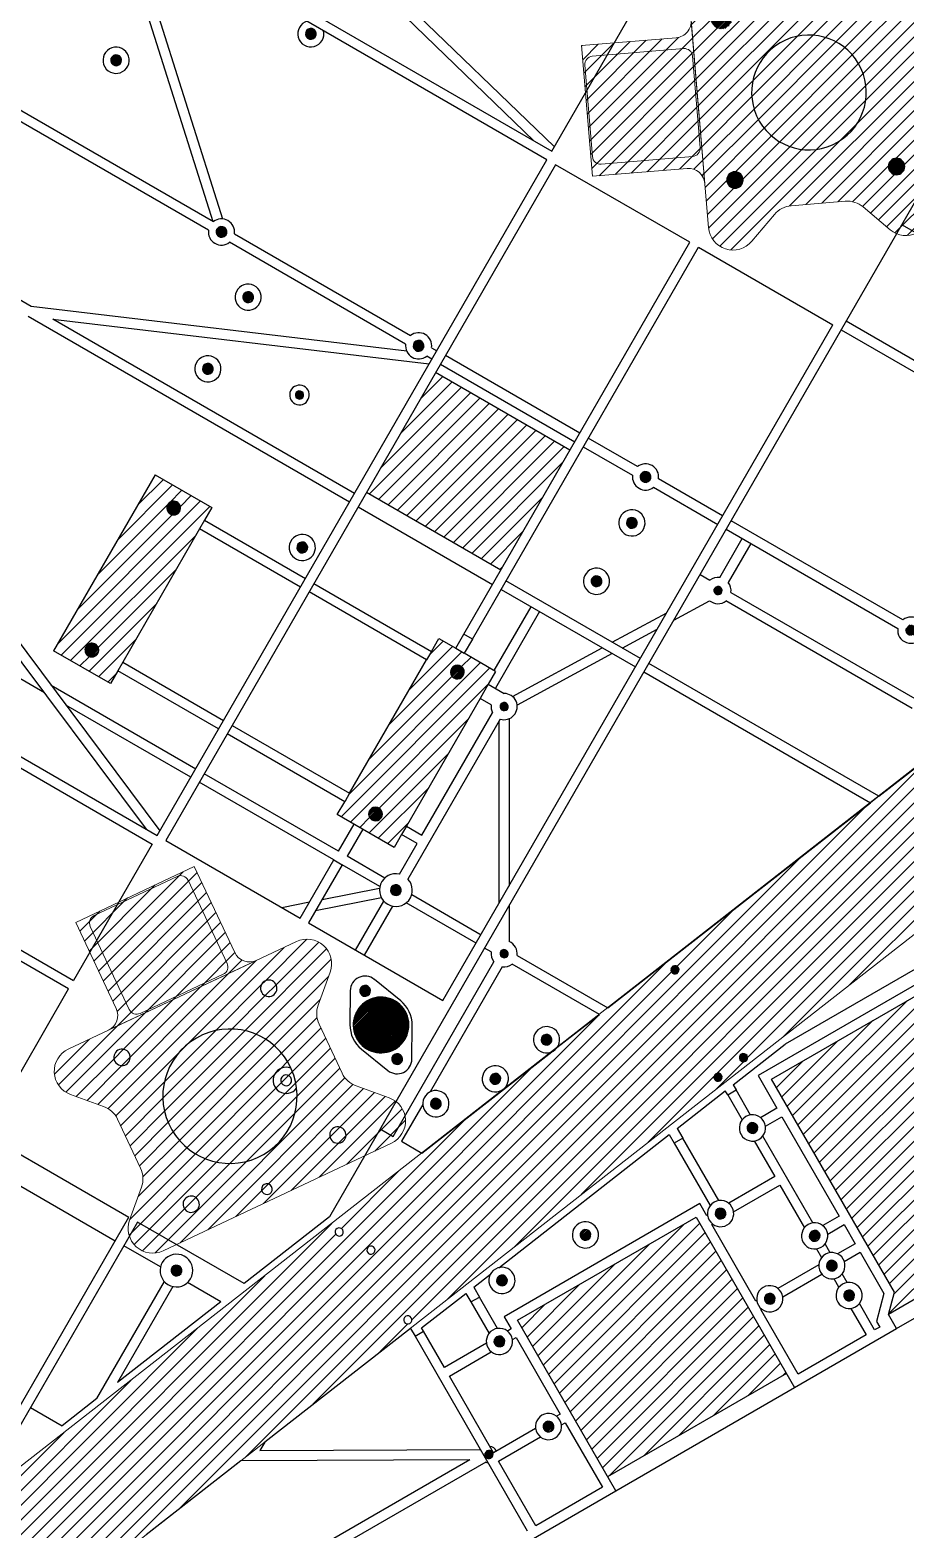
# Model space of a CAD drawing. Header units: millimetres. Extents: x 44 to 363, y 19 to 309.
# Drawn here: x 149.34 to 176.06, y 213.45 to 259.17 of the extents above; entities that cross this region are included whole.
import ezdxf

# ---------------------------------------------------------------- set-up
doc = ezdxf.new("R2010")
doc.units = ezdxf.units.MM
pattern_1 = [(45, (-76.22175, 26.313445), (-0.0224506403, 0.0224506403), [])]

msp = doc.modelspace()

# ---------------------------------------------------------------- hatches: boundary and pattern name
h = msp.add_hatch()
h.set_pattern_fill('ANSI31', color=0, scale=0.01)
h.set_pattern_definition(pattern_1)
h.paths.add_polyline_path([(138.053, 288.703, 1), (137.767, 288.538, 1)])
h.paths.add_polyline_path([(136.02, 292.04, 1), (135.734, 291.875, 1)])
h.paths.add_polyline_path([(134.207, 298.802, 1), (133.922, 298.637, 1)])
h.paths.add_polyline_path([(132.448, 294.707, 1), (132.162, 294.542, 1)])
h.paths.add_polyline_path([(131.979, 298.648, 1), (131.694, 298.483, 1)])
h.paths.add_polyline_path([(129.28, 293.972, 1), (128.994, 293.807, 1)])
h.paths.add_polyline_path([(148.696, 302.685, 1), (148.41, 302.52, 1)])
h.paths.add_polyline_path([(123.69, 295.091, 1), (123.405, 294.926, 1)])
h.paths.add_polyline_path([(121.999, 293.96, 1), (121.713, 293.795, 1)])
h.paths.add_polyline_path([(117.401, 291.996, 1), (117.115, 291.831, 1)])
h.paths.add_polyline_path([(119.999, 290.496, 1), (119.713, 290.331, 1)])
h.paths.add_polyline_path([(117.999, 287.032, 1), (117.713, 286.867, 1)])
h.paths.add_polyline_path([(114.968, 288.782, 1), (114.682, 288.617, 1)])
h.paths.add_polyline_path([(111.821, 287.101, 1), (111.536, 286.936, 1)])
h.paths.add_polyline_path([(107.056, 286.437, 1), (107.272, 286.562, 1)])
h.paths.add_polyline_path([(140.931, 261.08, 1), (141.217, 261.245, 1)])
h.paths.add_polyline_path([(141.767, 257.24, 1), (141.481, 257.075, 1)])
h.paths.add_polyline_path([(138.432, 261.121, 1), (138.146, 260.956, 1)])
h.paths.add_polyline_path([(134.462, 265.145, 1), (134.176, 264.98, 1)])
h.paths.add_polyline_path([(133.235, 264.121, 1), (132.95, 263.956, 1)])
h.paths.add_polyline_path([(132.009, 262.58, 1), (131.723, 262.415, 1)])
h.paths.add_polyline_path([(134.607, 261.08, 1), (134.321, 260.915, 1)])
h.paths.add_polyline_path([(133.103, 258.484, 1), (132.817, 258.319, 1)])
h.paths.add_polyline_path([(129.45, 257.893, 1), (129.736, 258.058, 1)])
h.paths.add_polyline_path([(128.386, 257.712, 1), (128.1, 257.547, 1)])
h.paths.add_polyline_path([(125.986, 259.893, 1), (126.272, 260.058, 1)])
h.paths.add_polyline_path([(127.236, 253.728, 1), (126.95, 253.563, 1)])
h.paths.add_polyline_path([(123.388, 254.097, 1), (123.102, 253.932, 1)])
h.paths.add_polyline_path([(133.334, 248.705, 1), (132.901, 248.455, 1)])
h.paths.add_polyline_path([(141.735, 243.855, 1), (141.302, 243.605, 1)])
h.paths.add_polyline_path([(131.834, 246.107, 1), (131.401, 245.857, 1)])
h.paths.add_polyline_path([(147.322, 240.718, 1), (147.037, 240.553, 1)])
h.paths.add_polyline_path([(157.801, 243.469, 1), (157.516, 243.304, 1)])
h.paths.add_polyline_path([(140.235, 241.257, 1), (139.802, 241.007, 1)])
h.paths.add_polyline_path([(120.226, 242.55, 1), (119.94, 242.385, 1)])
h.paths.add_polyline_path([(123.16, 241.719, 1), (122.875, 241.554, 1)])
h.paths.add_polyline_path([(125.239, 240.519, 1), (124.953, 240.354, 1)])
h.paths.add_polyline_path([(118.535, 249.478, 1), (118.249, 249.313, 1)])
h.paths.add_polyline_path([(118.747, 251.644, 1), (118.461, 251.479, 1)])
h.paths.add_polyline_path([(124.635, 233.636, 1), (124.202, 233.386, 1)])
h.paths.add_polyline_path([(123.135, 231.037, 1), (122.702, 230.787, 1)])
h.paths.add_polyline_path([(115.891, 233.812, 1), (115.891, 233.482, 1)])
h.paths.add_polyline_path([(116.781, 236.518, 1), (116.495, 236.353, 1)])
h.paths.add_polyline_path([(114.597, 238.641, 1), (114.597, 238.311, 1)])
h.paths.add_polyline_path([(115.154, 239.832, 1), (114.868, 239.667, 1)])
h.paths.add_polyline_path([(110.686, 243.516, 1), (110.4, 243.351, 1)])
h.paths.add_polyline_path([(110.69, 241.632, 1), (110.69, 241.302, 1)])
h.paths.add_polyline_path([(106.783, 241.724, 1), (106.783, 241.394, 1)])
h.paths.add_polyline_path([(118.78, 254.481, 1), (118.494, 254.316, 1)])
h.paths.add_polyline_path([(114.545, 256.936, 1), (114.242, 256.761, 1)])
h.paths.add_polyline_path([(109.787, 257.254, 1), (109.787, 256.924, 1)])
h.paths.add_polyline_path([(112.079, 257.446, 1), (112.079, 257.116, 1)])
h.paths.add_polyline_path([(109.687, 259.731, 1), (109.401, 259.566, 1)])
h.paths.add_polyline_path([(106.283, 259.038, 1), (105.997, 258.873, 1)])
h.paths.add_polyline_path([(104.435, 257.897, 1), (104.149, 257.732, 1)])
h.paths.add_polyline_path([(105.703, 262.03, 1), (105.417, 261.865, 1)])
h.paths.add_polyline_path([(128.443, 268.619, 1), (128.157, 268.454, 1)])
h.paths.add_polyline_path([(128.905, 266.62, 1), (128.619, 266.455, 1)])
h.paths.add_polyline_path([(126.379, 267.645, 1), (126.094, 267.48, 1)])
h.paths.add_polyline_path([(122.136, 270.095, 1), (121.85, 269.93, 1)])
h.paths.add_polyline_path([(121.514, 272.619, 1), (121.228, 272.454, 1)])
h.paths.add_polyline_path([(113.417, 277.293, 1), (113.131, 277.128, 1)])
h.paths.add_polyline_path([(109.945, 276.59, 1), (109.728, 276.465, 1)])
h.paths.add_polyline_path([(107.443, 275.867, 1), (107.157, 275.702, 1)])
h.paths.add_polyline_path([(106.774, 274.708, 1), (106.488, 274.543, 1)])
h.paths.add_polyline_path([(103.613, 276.533, 1), (103.327, 276.368, 1)])
h.paths.add_polyline_path([(104.272, 277.673, 1), (103.986, 277.508, 1)])
h.paths.add_polyline_path([(113.302, 275.195, 1), (113.016, 275.03, 1)])
h.paths.add_polyline_path([(117.286, 272.895, 1), (117, 272.73, 1)])
h.paths.add_polyline_path([(103.027, 283.897, 1), (102.741, 283.732, 1)])
h.paths.add_polyline_path([(103.623, 280.24, 1), (103.406, 280.115, 1)])
h.paths.add_polyline_path([(100.527, 279.567, 1), (100.241, 279.402, 1)])
h.paths.add_polyline_path([(97.527, 274.371, 1), (97.241, 274.206, 1)])
h.paths.add_polyline_path([(115.999, 283.568, 1), (115.713, 283.403, 1)])
h.paths.add_polyline_path([(113.999, 280.103, 1), (113.714, 279.938, 1)], flags=0)
h.paths.add_polyline_path([(113.856, 280.421, 1.000233), (113.857, 279.621, 0.999767)])
h.paths.add_polyline_path([(113.999, 280.103, -1), (113.714, 279.938, -1)], flags=16)
h = msp.add_hatch()
h.set_pattern_fill('ANSI31', color=0, scale=0.01)
h.set_pattern_definition(pattern_1)
edge = h.paths.add_edge_path()
edge.add_spline(control_points=[(151.287, 240.055), (151.313, 240.065), (151.365, 240.085), (151.42, 240.151), (151.449, 240.231), (151.441, 240.287), (151.436, 240.314)], knot_values=[0, 0, 0, 0, 0.25, 0.5, 0.75, 1, 1, 1, 1], degree=3, periodic=0)
edge.add_arc((151.234, 240.258), 0.21, 15.4484, 30.0035)
edge.add_arc((151.234, 240.258), 0.21, 30.0035, 210.0035)
edge.add_spline(control_points=[(151.052, 240.153), (151.065, 240.134), (151.092, 240.097), (151.152, 240.061), (151.219, 240.044), (151.264, 240.051), (151.287, 240.055)], knot_values=[0, 0, 0, 0, 0.25, 0.5, 0.75, 1, 1, 1, 1], degree=3, periodic=0)
h.paths.add_polyline_path([(160.097, 235.315, 1.461435), (159.783, 235.081, 0.684259)])
h.paths.add_polyline_path([(162.596, 239.645, 1.461435), (162.283, 239.411, 0.684259)])
edge = h.paths.add_edge_path()
edge.add_spline(control_points=[(153.787, 244.385), (153.813, 244.395), (153.865, 244.416), (153.92, 244.481), (153.949, 244.562), (153.94, 244.617), (153.936, 244.644)], knot_values=[0, 0, 0, 0, 0.25, 0.5, 0.75, 1, 1, 1, 1], degree=3, periodic=0)
edge.add_arc((153.734, 244.588), 0.21, 15.4484, 30.0035)
edge.add_arc((153.734, 244.588), 0.21, 30.0035, 210.0035)
edge.add_spline(control_points=[(153.552, 244.483), (153.565, 244.465), (153.592, 244.427), (153.651, 244.392), (153.719, 244.374), (153.764, 244.382), (153.787, 244.385)], knot_values=[0, 0, 0, 0, 0.25, 0.5, 0.75, 1, 1, 1, 1], degree=3, periodic=0)
h.paths.add_polyline_path([(159.391, 291.183, 1), (159.027, 290.973, 1)])
h.paths.add_polyline_path([(155.061, 293.683, 1), (154.697, 293.473, 1)])
h.paths.add_polyline_path([(150.061, 285.022, 1), (149.698, 284.812, 1)])
h.paths.add_polyline_path([(154.392, 282.522, 1), (154.028, 282.312, 1)])
h = msp.add_hatch()
h.set_pattern_fill('ANSI31', color=0, scale=0.01)
h.set_pattern_definition(pattern_1)
h.paths.add_polyline_path([(186.575, 246.608, 1), (186.289, 246.443, 1)])
h.paths.add_polyline_path([(185.127, 250.086, 1), (185.413, 250.251, 1)])
h.paths.add_polyline_path([(188.133, 251.517, 1), (187.847, 251.352, 1)])
h.paths.add_polyline_path([(184.52, 253.25, 1), (184.234, 253.085, 1)])
h.paths.add_polyline_path([(182.923, 253.336, 1), (182.637, 253.171, 1)])
h.paths.add_polyline_path([(187.477, 255.401, 1), (187.191, 255.236, 1)])
h.paths.add_polyline_path([(186.234, 256.549, 1), (186.52, 256.714, 1)])
h.paths.add_polyline_path([(186.653, 258.745, 1), (186.367, 258.58, 1)])
h.paths.add_polyline_path([(184.268, 258.837, 1), (183.983, 258.672, 1)])
h.paths.add_polyline_path([(182.446, 258.011, 1), (182.161, 257.846, 1)])
h.paths.add_polyline_path([(181.438, 266.781, 1), (181.723, 266.946, 1)])
h.paths.add_polyline_path([(184.464, 269.79, 1), (184.464, 269.46, 1)])
h.paths.add_polyline_path([(177.702, 267.978, 1), (177.702, 267.648, 1)])
h.paths.add_polyline_path([(173.795, 268.07, 1), (173.796, 267.74, 1)])
h.paths.add_polyline_path([(169.888, 271.06, 1), (169.888, 270.73, 1)])
h.paths.add_polyline_path([(168.155, 267.964, 1), (167.869, 267.799, 1)])
h.paths.add_polyline_path([(169.069, 265.721, 1), (169.355, 265.886, 1)])
h.paths.add_polyline_path([(166.696, 261.696, 1), (166.41, 261.531, 1)])
h.paths.add_polyline_path([(161.067, 249.456, 1), (161.353, 249.621, 1)])
h.paths.add_polyline_path([(157.681, 248.101, 1), (157.464, 247.976, 1)])
h.paths.add_polyline_path([(154.92, 248.921, 1), (154.635, 248.756, 1)])
h.paths.add_polyline_path([(156.148, 251.105, 1), (155.862, 250.94, 1)])
h.paths.add_polyline_path([(155.334, 253.096, 1), (155.048, 252.931, 1)])
h.paths.add_polyline_path([(158.064, 259.14, 1), (157.778, 258.975, 1)])
h.paths.add_polyline_path([(156.909, 262.444, 1), (156.623, 262.279, 1)])
h.paths.add_polyline_path([(152.117, 258.332, 1), (151.831, 258.167, 1)])
h.paths.add_polyline_path([(147.981, 253.7, 1), (147.765, 253.575, 1)])
h.paths.add_polyline_path([(148.578, 256.996, 1), (148.293, 256.83, 1)])
h.paths.add_polyline_path([(150.796, 262.107, 1), (150.51, 261.942, 1)])
h = msp.add_hatch()
h.set_pattern_fill('ANSI31', color=0, scale=0.1)
h.paths.add_polyline_path([(176.194, 261.388, 0.668179), (174.874, 261.81), (174.179, 260.989, -0.198912), (173.669, 260.726), (172.018, 260.588, -0.198912), (171.471, 260.763), (170.649, 261.458, 0.668179), (169.418, 260.822), (170.059, 253.149, 0.668179), (171.379, 252.727), (172.073, 253.549, -0.198912), (172.584, 253.812), (174.235, 253.95, -0.198912), (174.782, 253.775), (175.603, 253.08, 0.668179), (176.835, 253.715)])
h.paths.add_polyline_path([(171.611, 256.394, -1), (174.642, 258.144, -1)], flags=16)
h.paths.add_polyline_path([(175.799, 255.259, -1), (175.799, 254.759, -1)], flags=16)
h.paths.add_polyline_path([(170.867, 254.347, -1), (170.867, 254.847, -1)], flags=16)
h.paths.add_polyline_path([(175.387, 260.192, -1), (175.387, 259.692, -1)], flags=0)
h.paths.add_polyline_path([(170.244, 259.281, -1), (170.664, 259.777, -1)], flags=0)
h.paths.add_polyline_path([(167.186, 258.78), (166.184, 258.696), (166.304, 257.252), (166.348, 257.328), (166.283, 258.102, -0.414214), (166.512, 258.372), (166.973, 258.411)])
h.paths.add_polyline_path([(169.572, 258.377, 0.414214), (169.302, 258.605), (166.973, 258.411), (166.348, 257.328), (166.516, 255.312, 0.414214), (166.786, 255.084), (169.577, 255.317, 0.414214), (169.805, 255.587)], flags=17)
h.paths.add_polyline_path([(166.973, 258.411), (166.512, 258.372, 0.414214), (166.283, 258.102), (166.348, 257.328)], flags=17)
h.paths.add_polyline_path([(169.302, 258.605, -0.414214), (169.572, 258.377), (169.805, 255.587, -0.414214), (169.577, 255.317), (166.786, 255.084, -0.414214), (166.516, 255.312), (166.348, 257.328), (166.304, 257.252), (166.516, 254.71), (169.406, 254.951, -0.414214), (169.946, 254.494), (169.53, 259.477, -0.414214), (169.073, 258.937), (167.186, 258.78), (166.973, 258.411)])
h.paths.add_polyline_path([(170.664, 259.777, 1), (170.244, 259.281, 1)], flags=16)
h.paths.add_polyline_path([(170.867, 254.847, 1), (170.867, 254.347, 1)], flags=0)
h.paths.add_polyline_path([(175.799, 255.259, 1), (175.799, 254.759, 1)], flags=0)
h.paths.add_polyline_path([(175.387, 260.192, 1), (175.387, 259.692, 1)], flags=16)
h = msp.add_hatch()
h.set_pattern_fill('ANSI31', color=0, scale=0.01)
h.set_pattern_definition(pattern_1)
h.paths.add_polyline_path([(170.664, 259.777, 1), (170.244, 259.281, 1)])
h.paths.add_polyline_path([(175.387, 260.192, 1), (175.387, 259.692, 1)])
h.paths.add_polyline_path([(175.799, 255.259, 1), (175.799, 254.759, 1)])
h.paths.add_polyline_path([(170.867, 254.347, 1), (170.867, 254.847, 1)])
h = msp.add_hatch()
h.set_pattern_fill('ANSI31', color=0, scale=0.1)
h.paths.add_polyline_path([(171.611, 256.394, 1), (174.642, 258.144, 1)])
h = msp.add_hatch()
h.set_pattern_fill('ANSI31', color=0, scale=0.01)
h.set_pattern_definition(pattern_1)
h.paths.add_polyline_path([(110.933, 256.335, 1), (110.933, 258.035, 1)])
h.paths.add_polyline_path([(160.801, 229.248, 1), (159.328, 228.398, 1)])
h = msp.add_hatch()
h.set_pattern_fill('ANSI31', color=0, scale=0.01)
h.set_pattern_definition(pattern_1)
h.paths.add_polyline_path([(150.564, 210.735, 1), (150.278, 210.57, 1)])
h.paths.add_polyline_path([(152.337, 209.358, 0.318796), (152.468, 209.297, 3.136806)])
h.paths.add_polyline_path([(163.818, 219.251, 1), (163.532, 219.086, 1)])
h.paths.add_polyline_path([(163.898, 221.113, 1), (163.612, 220.948, 1)])
h.paths.add_polyline_path([(166.445, 222.501, 1), (166.159, 222.336, 1)])
h.paths.add_polyline_path([(165.318, 216.653, 1), (165.032, 216.488, 1)])
h.paths.add_polyline_path([(163.465, 215.783, 1), (163.249, 215.658, 1)])
h.paths.add_polyline_path([(171.544, 225.762, 1), (171.258, 225.597, 1)])
h.paths.add_polyline_path([(170.573, 223.152, 1), (170.287, 222.987, 1)])
h.paths.add_polyline_path([(172.073, 220.554, 1), (171.787, 220.389, 1)])
h.paths.add_polyline_path([(173.444, 222.471, 1), (173.159, 222.306, 1)])
h.paths.add_polyline_path([(173.969, 221.562, 1), (173.684, 221.397, 1)])
h.paths.add_polyline_path([(174.494, 220.653, 1), (174.209, 220.488, 1)])
h.paths.add_polyline_path([(180.637, 231.013, 1), (180.351, 230.848, 1)])
h.paths.add_polyline_path([(176.985, 231.06, 1), (176.769, 230.935, 1)])
h.paths.add_polyline_path([(182.537, 227.722, 1), (182.252, 227.557, 1)])
h.paths.add_polyline_path([(183.062, 226.813, 1), (182.777, 226.648, 1)])
h.paths.add_polyline_path([(183.587, 225.903, 1), (183.302, 225.738, 1)])
h.paths.add_polyline_path([(187.046, 231.913, 1), (186.76, 231.748, 1)])
h.paths.add_polyline_path([(184.38, 234.993, 1), (184.094, 234.828, 1)])
h.paths.add_polyline_path([(187.989, 241.03, 1), (187.704, 240.865, 1)])
h.paths.add_polyline_path([(184.075, 242.278, 1), (183.789, 242.113, 1)])
h.paths.add_polyline_path([(181.217, 243.928, 1), (180.931, 243.763, 1)])
h.paths.add_polyline_path([(178.521, 242.857, 1), (178.235, 242.692, 1)])
h.paths.add_polyline_path([(176.379, 240.947, 1), (176.093, 240.782, 1)])
h.paths.add_polyline_path([(176.785, 238.483, 1), (176.568, 238.358, 1)])
h.paths.add_polyline_path([(168.281, 245.622, 1), (167.995, 245.457, 1)])
h.paths.add_polyline_path([(170.456, 242.136, 1), (170.24, 242.011, 1)])
h.paths.add_polyline_path([(167.866, 244.22, 1), (167.58, 244.055, 1)])
h.paths.add_polyline_path([(166.783, 242.44, 1), (166.497, 242.275, 1)])
h.paths.add_polyline_path([(160.66, 233.019, 1), (160.374, 232.854, 1)])
h.paths.add_polyline_path([(163.929, 231.059, 1), (163.712, 230.934, 1)])
h.paths.add_polyline_path([(163.928, 238.597, 1), (163.712, 238.472, 1)])
h.paths.add_polyline_path([(169.144, 230.568, 1), (168.928, 230.443, 1)])
h.paths.add_polyline_path([(170.241, 227.166, 1), (170.457, 227.291, 1)])
h.paths.add_polyline_path([(171.236, 227.887, 1), (171.019, 227.762, 1)])
h.paths.add_polyline_path([(181.427, 240.68, 1), (181.211, 240.555, 1)])
h.paths.add_polyline_path([(179.394, 238.564, 1), (179.177, 238.439, 1)])
h.paths.add_polyline_path([(184.011, 237.369, 1), (183.795, 237.244, 1)])
h.paths.add_polyline_path([(181.485, 235.884, 1), (181.269, 235.759, 1)])
h.paths.add_polyline_path([(180.52, 246.321, 1), (180.235, 246.156, 1)])
h.paths.add_polyline_path([(184.572, 245.34, 1), (184.286, 245.175, 1)])
h.paths.add_polyline_path([(183.717, 248.258, 1), (183.431, 248.093, 1)])
h.paths.add_polyline_path([(182.52, 249.786, 1), (182.234, 249.621, 1)])
h = msp.add_hatch()
h.set_pattern_fill('ANSI31', color=0, scale=0.1)
h.paths.add_polyline_path([(161.726, 248.721), (159.614, 245.062), (163.716, 242.694), (165.829, 246.353)])
h = msp.add_hatch()
h.set_pattern_fill('ANSI31', color=0, scale=0.1)
h.paths.add_polyline_path([(154.525, 243.959), (154.675, 244.218), (154.9, 244.608), (153.167, 245.608), (150.068, 240.239), (151.8, 239.239), (152.025, 239.628), (152.175, 239.888)])
edge = h.paths.add_edge_path(flags=16)
edge.add_spline(control_points=[(151.052, 240.153), (151.065, 240.134), (151.092, 240.097), (151.152, 240.061), (151.219, 240.044), (151.264, 240.051), (151.287, 240.055)], knot_values=[0, 0, 0, 0, 0.25, 0.5, 0.75, 1, 1, 1, 1], degree=3, periodic=0)
edge.add_arc((151.234, 240.258), 0.21, 15.4484, 284.6326, ccw=False)
edge.add_spline(control_points=[(151.436, 240.314), (151.441, 240.287), (151.449, 240.231), (151.42, 240.151), (151.365, 240.085), (151.313, 240.065), (151.287, 240.055)], knot_values=[0, 0, 0, 0, 0.25, 0.5, 0.75, 1, 1, 1, 1], degree=3, periodic=0)
edge = h.paths.add_edge_path(flags=16)
edge.add_spline(control_points=[(153.936, 244.644), (153.94, 244.617), (153.949, 244.562), (153.92, 244.481), (153.865, 244.416), (153.813, 244.395), (153.787, 244.385)], knot_values=[0, 0, 0, 0, 0.25, 0.5, 0.75, 1, 1, 1, 1], degree=3, periodic=0)
edge.add_spline(control_points=[(153.552, 244.483), (153.565, 244.465), (153.592, 244.427), (153.651, 244.392), (153.719, 244.374), (153.764, 244.382), (153.787, 244.385)], knot_values=[0, 0, 0, 0, 0.25, 0.5, 0.75, 1, 1, 1, 1], degree=3, periodic=0)
edge.add_arc((153.734, 244.588), 0.21, 15.4484, 284.6326, ccw=False)
h.paths.add_polyline_path([(163.085, 238.786), (163.335, 239.219), (163.56, 239.609), (162.601, 240.162), (162.342, 240.312), (161.828, 240.609), (161.603, 240.219), (161.453, 239.959), (159.103, 235.889), (158.953, 235.629), (158.728, 235.239), (160.46, 234.239), (160.685, 234.629), (160.835, 234.889)])
h.paths.add_polyline_path([(160.097, 235.315, -0.684259), (159.783, 235.081, -1.461435)], flags=16)
h.paths.add_polyline_path([(162.283, 239.411, -1.461435), (162.596, 239.645, -0.684259)], flags=16)
h = msp.add_hatch()
h.set_pattern_fill('ANSI31', color=0, scale=0.1)
edge = h.paths.add_edge_path()
edge.add_spline(control_points=[(140.452, 211.583), (140.432, 211.593), (140.401, 211.609), (140.352, 211.637), (140.286, 211.675), (139.787, 211.962), (138.465, 212.725), (137.101, 213.511), (136.183, 214.04)], knot_values=[0.010645, 0.010645, 0.010645, 0.010645, 0.032037, 0.045645, 0.065323, 0.088561, 0.397626, 0.981034, 0.981034, 0.981034, 0.981034], weights=[1, 1, 1, 1, 1, 1, 1, 1, 1], degree=3, periodic=0)
edge.add_line((136.183, 214.04), (134.186, 210.577))
edge.add_line((134.186, 210.577), (134.86, 210.188))
edge.add_line((134.86, 210.188), (135.228, 209.976))
edge.add_line((135.228, 209.976), (138.067, 208.337))
edge.add_line((138.067, 208.337), (138.327, 208.187))
edge.add_line((138.327, 208.187), (138.327, 208.187))
edge.add_line((138.327, 208.187), (138.448, 208.117))
edge.add_line((138.448, 208.117), (139.178, 209.379))
edge.add_spline(control_points=[(139.178, 209.379), (140.368, 208.659), (141.698, 208.572), (142.98, 208.814)], knot_values=[0.607992, 0.607992, 0.607992, 0.607992, 1, 1, 1, 1], weights=[1, 1, 1, 1], degree=3, periodic=0)
edge.add_line((142.98, 208.814), (144.201, 209.141))
edge.add_spline(control_points=[(144.201, 209.141), (144.28, 209.168), (144.359, 209.196), (144.437, 209.225)], knot_values=[0.456143, 0.456143, 0.456143, 0.456143, 0.481325, 0.481325, 0.481325, 0.481325], weights=[1, 1, 1, 1], degree=3, periodic=0)
edge.add_spline(control_points=[(144.437, 209.225), (144.589, 209.282), (144.739, 209.342), (144.888, 209.406)], knot_values=[0.407351, 0.407351, 0.407351, 0.407351, 0.456143, 0.456143, 0.456143, 0.456143], weights=[1, 1, 1, 1], degree=3, periodic=0)
edge.add_spline(control_points=[(144.888, 209.406), (145.208, 209.543), (146.421, 210.137), (147.52, 210.936), (148.311, 211.544)], knot_values=[0.000187, 0.000187, 0.000187, 0.000187, 0.105306, 0.407351, 0.407351, 0.407351, 0.407351], weights=[1, 1, 1, 1, 1], degree=3, periodic=0)
edge.add_spline(control_points=[(148.311, 211.544), (148.311, 211.545), (148.312, 211.545), (148.312, 211.545)], knot_values=[0, 0, 0, 0, 0.000187, 0.000187, 0.000187, 0.000187], weights=[1, 1, 1, 1], degree=3, periodic=0)
edge.add_line((148.312, 211.545), (149.246, 210.431))
edge.add_line((149.246, 210.431), (182.62, 236.488))
edge.add_line((182.62, 236.488), (180.169, 239.627))
edge.add_line((180.169, 239.627), (179.536, 239.133))
edge.add_line((179.536, 239.133), (179.281, 238.934))
edge.add_line((179.281, 238.934), (179.281, 238.934))
edge.add_line((179.281, 238.934), (176.864, 237.048))
edge.add_line((176.864, 237.048), (176.57, 236.819))
edge.add_line((176.57, 236.819), (176.57, 236.819))
edge.add_line((176.57, 236.819), (175.262, 235.798))
edge.add_line((175.262, 235.798), (175.006, 235.599))
edge.add_line((175.006, 235.599), (166.987, 229.342))
edge.add_line((166.987, 229.342), (166.732, 229.143))
edge.add_line((166.732, 229.143), (166.732, 229.143))
edge.add_line((166.732, 229.143), (165.434, 228.131))
edge.add_arc((165.116, 228.373), 0.4, 293.0914, 322.8311, ccw=False)
edge.add_line((165.273, 228.005), (161.312, 224.915))
edge.add_line((161.312, 224.915), (147.721, 214.313))
edge.add_line((147.721, 214.313), (147.016, 213.093))
edge.add_line((147.016, 213.093), (147.607, 212.387))
edge.add_spline(control_points=[(147.607, 212.387), (147.539, 212.332), (147.471, 212.276), (147.402, 212.222)], knot_values=[0.969177, 0.969177, 0.969177, 0.969177, 1, 1, 1, 1], weights=[1, 1, 1, 1], degree=3, periodic=0)
edge.add_spline(control_points=[(147.402, 212.222), (146.928, 211.843), (146.43, 211.485), (145.908, 211.173)], knot_values=[0.756169, 0.756169, 0.756169, 0.756169, 0.969177, 0.969177, 0.969177, 0.969177], weights=[1, 1, 1, 1], degree=3, periodic=0)
edge.add_spline(control_points=[(145.908, 211.173), (145.74, 211.073), (145.569, 210.977), (145.396, 210.887)], knot_values=[0.687742, 0.687742, 0.687742, 0.687742, 0.756169, 0.756169, 0.756169, 0.756169], weights=[1, 1, 1, 1], degree=3, periodic=0)
edge.add_spline(control_points=[(145.396, 210.887), (145.293, 210.833), (144.647, 210.512), (142.789, 209.857), (140.877, 209.685), (139.726, 210.327)], knot_values=[0, 0, 0, 0, 0.04057, 0.253063, 0.687742, 0.687742, 0.687742, 0.687742], weights=[1, 1, 1, 1, 1, 1], degree=3, periodic=0)
edge.add_line((139.726, 210.327), (140.452, 211.583))
h.paths.add_polyline_path([(136.728, 213.26, -1), (136.945, 213.385, -1)], flags=16)
h.paths.add_polyline_path([(138.893, 212.01, -1), (139.11, 212.135, -1)], flags=16)
h.paths.add_polyline_path([(135.242, 210.442, -1), (135.025, 210.317, -1)], flags=16)
h.paths.add_polyline_path([(137.407, 209.192, -1), (137.19, 209.067, -1)], flags=16)
h.paths.add_polyline_path([(148.429, 214.449, -1), (148.645, 214.574, -1)], flags=16)
h.paths.add_polyline_path([(150.737, 211.894, -1), (150.52, 211.769, -1)], flags=16)
h.paths.add_polyline_path([(158.678, 222.446, -1), (158.895, 222.571, -1)], flags=16)
h.paths.add_polyline_path([(159.649, 221.893, -1), (159.865, 222.018, -1)], flags=16)
h.paths.add_polyline_path([(160.77, 219.765, -1), (160.986, 219.89, -1)], flags=16)
h.paths.add_polyline_path([(170.241, 227.166, -1), (170.457, 227.291, -1)], flags=16)
h.paths.add_polyline_path([(168.928, 230.443, -1), (169.144, 230.568, -1)], flags=16)
h.paths.add_polyline_path([(171.019, 227.762, -1), (171.236, 227.887, -1)], flags=16)
h.paths.add_polyline_path([(179.177, 238.439, -1), (179.394, 238.564, -1)], flags=16)
h.paths.add_polyline_path([(181.269, 235.759, -1), (181.485, 235.884, -1)], flags=16)
h = msp.add_hatch()
h.set_pattern_fill('ANSI31', color=0, scale=0.01)
h.set_pattern_definition(pattern_1)
h.paths.add_polyline_path([(131.536, 226.188, 1), (131.103, 225.938, 1)])
h.paths.add_polyline_path([(133.036, 228.786, 1), (132.603, 228.536, 1)])
h.paths.add_polyline_path([(139.717, 235.625, 1), (139.431, 235.46, 1)])
h.paths.add_polyline_path([(143.973, 234.916, 1), (143.687, 234.751, 1)])
h.paths.add_polyline_path([(140.623, 229.113, 1), (140.337, 228.948, 1)])
h.paths.add_polyline_path([(139.386, 223.468, 1), (139.1, 223.303, 1)])
h.paths.add_polyline_path([(137.059, 221.262, 1), (137.345, 221.427, 1)])
h.paths.add_polyline_path([(140.993, 221.156, 1), (140.708, 220.991, 1)])
h.paths.add_polyline_path([(142.174, 222.722, 1), (141.889, 222.557, 1)])
h.paths.add_polyline_path([(143.993, 221.165, 1), (143.708, 221, 1)])
h.paths.add_polyline_path([(146.718, 220.834, 1), (146.432, 220.669, 1)])
h.paths.add_polyline_path([(153.96, 221.414, 1), (153.675, 221.249, 1)])
h.paths.add_polyline_path([(165.259, 228.455, 1), (164.973, 228.29, 1)])
h.paths.add_polyline_path([(163.695, 227.264, 1), (163.409, 227.099, 1)])
h.paths.add_polyline_path([(161.595, 226.34, 1), (161.881, 226.505, 1)])
h.paths.add_polyline_path([(160.698, 227.865, 1), (160.412, 227.7, 1)])
h.paths.add_polyline_path([(159.717, 229.946, 1), (159.431, 229.781, 1)])
h = msp.add_hatch()
h.set_pattern_fill('ANSI31', color=0, scale=0.1)
h.paths.add_polyline_path([(159.567, 224.833), (160.52, 226.485, 0.079561), (160.313, 226.6), (159.301, 226.964, -0.198912), (158.876, 227.35), (158.17, 228.85, -0.198912), (158.142, 229.423), (158.507, 230.435, 0.668179), (157.481, 231.368), (150.515, 228.087, 0.668179), (150.581, 226.703), (151.593, 226.338, -0.198912), (152.018, 225.952), (152.724, 224.453, -0.198912), (152.751, 223.88), (152.387, 222.867, 0.165823), (152.379, 222.383), (152.627, 222.812), (153.816, 222.125)])
h.paths.add_polyline_path([(154.483, 223.481, -1), (154.05, 223.231, -1)], flags=16)
h.paths.add_polyline_path([(153.676, 225.624, -1), (157.226, 227.675, -1)], flags=0)
h.paths.add_polyline_path([(156.723, 223.899, -1), (156.437, 223.734, -1)], flags=16)
h.paths.add_polyline_path([(151.941, 227.709, -1), (152.374, 227.959, -1)], flags=16)
h.paths.add_polyline_path([(157.024, 227.051, -1), (157.31, 227.216, -1)], flags=0)
h.paths.add_polyline_path([(158.961, 225.59, -1), (158.528, 225.34, -1)], flags=16)
h.paths.add_polyline_path([(156.418, 229.818, -1), (156.851, 230.068, -1)], flags=16)
h.paths.add_polyline_path([(152.627, 222.812), (152.379, 222.383, 0.452246), (153.412, 221.935), (153.816, 222.125)])
h.paths.add_polyline_path([(154.483, 223.481, 1), (154.05, 223.231, 1)], flags=0)
h.paths.add_polyline_path([(157.486, 226.893, -2.013517), (157.313, 227.506, 0.023107), (157.226, 227.675, 1), (153.676, 225.624, 0.815708)], flags=16)
h.paths.add_polyline_path([(154.17, 233.235, 0.414214), (153.837, 233.354), (152.013, 232.495), (151.384, 231.406), (152.378, 229.296, 0.414214), (152.71, 229.176), (155.243, 230.369, 0.414214), (155.363, 230.702)], flags=17)
h.paths.add_polyline_path([(151.384, 231.406), (151.171, 231.036), (151.976, 229.327, -0.414214), (151.736, 228.662), (156.26, 230.792, -0.414214), (155.595, 231.032), (154.359, 233.655), (152.057, 232.571), (152.013, 232.495), (153.837, 233.354, -0.414214), (154.17, 233.235), (155.363, 230.702, -0.414214), (155.243, 230.369), (152.71, 229.176, -0.414214), (152.378, 229.296)])
h.paths.add_polyline_path([(152.013, 232.495), (151.304, 232.161, 0.414214), (151.185, 231.829), (151.384, 231.406)], flags=17)
h.paths.add_polyline_path([(151.304, 232.161), (152.013, 232.495), (152.057, 232.571), (150.74, 231.951), (151.171, 231.036), (151.384, 231.406), (151.185, 231.829, -0.414214)])
h = msp.add_hatch()
h.set_pattern_fill('ANSI31', color=0, scale=0.1)
h.paths.add_polyline_path([(164.227, 219.813), (166.981, 215.044), (172.436, 218.194), (169.683, 222.963)])
h.paths.add_polyline_path([(181.012, 227.534), (184.994, 229.834), (182.594, 231.219), (179.812, 229.612), (178.912, 231.171), (171.984, 227.171), (175.736, 220.673), (175.554, 219.994), (183.299, 224.467), (183.307, 224.501), (182.664, 224.673)])
h = msp.add_hatch()
h.set_pattern_fill('ANSI31', color=0, scale=0.1)
h.paths.add_polyline_path([(152.374, 227.959, 1), (151.941, 227.709, 1)])
h.paths.add_polyline_path([(154.483, 223.481, 1), (154.05, 223.231, 1)])
h.paths.add_polyline_path([(156.723, 223.899, 1), (156.437, 223.734, 1)])
h.paths.add_polyline_path([(158.961, 225.59, 1), (158.528, 225.34, 1)])
h.paths.add_polyline_path([(160.792, 226.051), (160.43, 225.424), (160.038, 225.65), (159.567, 224.833), (160.379, 225.216, 0.348561)])
h.paths.add_polyline_path([(160.792, 226.051, 0.176047), (160.52, 226.485), (160.038, 225.65), (160.43, 225.424)])
h.paths.add_polyline_path([(156.851, 230.068, 1), (156.418, 229.818, 1)])
h.paths.add_polyline_path([(157.226, 227.675, 1), (153.676, 225.624, 0.815708), (157.486, 226.893, -2.013517), (157.313, 227.506, 0.023107)])

# ---------------------------------------------------------------- linework, layer by layer
at = {"color": 0, "linetype": 'Continuous', "lineweight": 25}
for p, q in [((165.128, 255.215), (122.272, 279.955)), ((131.405, 275.028), (165.278, 255.474)), ((164.74, 255.784), (150.884, 269.155)), ((151.499, 268.979), (165.355, 255.608)), ((154.935, 253.326), (151.932, 262.833)), ((152.317, 262.611), (155.222, 253.412)), ((165.278, 255.474), (167.681, 259.637)), ((154.795, 253.069), (148.682, 256.598)), ((148.832, 256.858), (154.944, 253.329)), ((153.23, 234.603), (165.128, 255.215)), ((165.388, 255.065), (153.489, 234.453)), ((169.491, 252.697), (165.388, 255.065)), ((149.384, 250.737), (142.534, 254.691)), ((119.207, 253.897), (153.08, 234.343)), ((119.358, 254.156), (153.23, 234.603)), ((155.587, 252.958), (160.964, 249.854)), ((175.803, 252.959), (158.489, 222.966)), ((160.814, 249.594), (155.437, 252.698)), ((162.591, 240.745), (169.491, 252.697)), ((162.851, 240.595), (169.751, 252.547)), ((169.751, 252.547), (173.853, 250.179)), ((160.846, 249.374), (149.384, 250.737)), ((149.287, 250.446), (159.104, 244.779)), ((150.043, 250.356), (161.535, 248.99)), ((159.254, 245.039), (150.043, 250.356)), ((161.954, 229.566), (173.853, 250.179)), ((180.472, 246.703), (174.261, 250.288)), ((116.804, 249.734), (150.676, 230.18)), ((174.112, 250.029), (180.131, 246.554)), ((150.526, 229.92), (116.654, 249.474)), ((161.616, 249.131), (161.456, 249.224)), ((161.606, 249.483), (161.766, 249.391)), ((166.129, 246.873), (162.026, 249.241)), ((161.876, 248.981), (165.979, 246.613)), ((165.829, 246.353), (161.726, 248.721)), ((143.826, 247.428), (153.311, 234.744)), ((152.899, 234.794), (143.663, 247.145)), ((167.892, 245.854), (166.388, 246.723)), ((166.238, 246.463), (167.742, 245.595)), ((153.167, 245.608), (150.068, 240.239)), ((153.167, 245.608), (154.9, 244.608)), ((168.384, 245.224), (170.341, 244.094)), ((170.491, 244.354), (168.534, 245.484)), ((163.716, 242.694), (159.614, 245.062)), ((154.9, 244.608), (154.675, 244.218)), ((154.675, 244.218), (157.754, 242.441)), ((159.364, 244.629), (163.466, 242.261)), ((175.99, 241.18), (170.749, 244.205)), ((154.525, 243.959), (152.175, 239.888)), ((157.604, 242.181), (154.525, 243.959)), ((170.6, 243.945), (175.84, 240.92)), ((170.403, 242.47), (171.091, 243.661)), ((171.351, 243.511), (170.663, 242.32)), ((167.979, 240.002), (163.876, 242.371)), ((169.801, 242.562), (170.102, 242.389)), ((161.453, 239.959), (157.864, 242.031)), ((158.014, 242.291), (161.603, 240.219)), ((163.726, 242.111), (167.829, 239.743)), ((170.744, 242.018), (176.43, 238.736)), ((163.517, 239.634), (164.642, 241.582)), ((168.998, 241.171), (170.093, 241.765)), ((176.28, 238.476), (170.594, 241.758)), ((164.902, 241.432), (163.552, 239.094)), ((167.123, 240.496), (168.783, 241.396)), ((161.603, 240.219), (161.828, 240.609)), ((161.828, 240.609), (162.342, 240.312)), ((162.342, 240.312), (162.591, 240.745)), ((162.851, 240.595), (162.591, 240.745)), ((162.851, 240.595), (162.601, 240.162)), ((167.428, 240.32), (168.496, 240.899)), ((149.784, 238.959), (147.518, 240.267)), ((151.8, 239.239), (150.068, 240.239)), ((163.56, 239.609), (162.601, 240.162)), ((164.075, 238.844), (166.814, 240.328)), ((167.119, 240.152), (164.218, 238.58)), ((152.025, 239.628), (151.8, 239.239)), ((155.104, 237.851), (152.025, 239.628)), ((152.175, 239.888), (155.254, 238.11)), ((159.103, 235.889), (161.453, 239.959)), ((175.262, 235.798), (168.237, 239.853)), ((149.988, 239.188), (154.405, 236.638)), ((163.56, 239.609), (163.335, 239.219)), ((163.335, 239.219), (163.821, 238.938)), ((168.087, 239.593), (175.006, 235.599)), ((163.085, 238.786), (160.835, 234.889)), ((163.424, 238.59), (163.085, 238.786)), ((154.255, 236.378), (150.444, 238.578)), ((161.312, 234.614), (163.467, 238.347)), ((155.514, 237.96), (159.103, 235.889)), ((163.701, 238.153), (160.885, 233.275)), ((163.67, 232.539), (163.67, 238.099)), ((163.97, 238.164), (163.97, 233.059)), ((158.953, 235.629), (155.364, 237.701)), ((158.767, 234.12), (154.664, 236.488)), ((175.262, 235.798), (176.57, 236.819)), ((158.617, 233.86), (154.514, 236.228)), ((158.728, 235.239), (158.953, 235.629)), ((166.987, 229.342), (175.006, 235.599)), ((175.262, 235.798), (175.006, 235.599)), ((160.46, 234.239), (158.728, 235.239)), ((158.767, 234.12), (159.242, 234.943)), ((159.502, 234.793), (159.027, 233.97)), ((160.685, 234.629), (160.46, 234.239)), ((161.162, 234.354), (160.685, 234.629)), ((160.835, 234.889), (161.312, 234.614)), ((153.08, 234.343), (150.676, 230.18)), ((153.489, 234.453), (157.592, 232.085)), ((160.625, 233.425), (161.162, 234.354)), ((157.592, 232.085), (158.617, 233.86)), ((158.877, 233.71), (157.852, 231.935)), ((158.617, 233.86), (158.877, 233.71)), ((160.029, 233.045), (158.877, 233.71)), ((160.179, 233.305), (159.027, 233.97)), ((158.265, 232.65), (160.02, 232.992)), ((160.998, 232.8), (163.115, 231.577)), ((157.029, 232.409), (157.875, 232.574)), ((160.078, 232.698), (158.066, 232.306)), ((159.287, 231.106), (160.148, 232.598)), ((160.408, 232.448), (159.547, 230.956)), ((162.965, 231.317), (160.832, 232.549)), ((163.97, 232.462), (163.97, 231.368)), ((157.852, 231.935), (161.954, 229.566)), ((179.021, 231.581), (171.574, 227.281)), ((163.424, 231.052), (163.224, 231.168)), ((164.217, 230.941), (166.987, 229.342)), ((171.984, 227.171), (178.912, 231.171)), ((160.43, 225.424), (163.505, 230.751)), ((163.765, 230.601), (161.56, 226.78)), ((166.732, 229.143), (164.067, 230.682)), ((176.631, 230.682), (172.404, 228.242)), ((160.662, 229.561), (159.858, 230.213)), ((148.123, 225.757), (150.526, 229.92)), ((159.124, 229.867), (159.115, 228.832)), ((165.434, 228.131), (166.732, 229.143)), ((161.005, 227.779), (161.014, 228.814)), ((170.812, 227), (172.404, 228.242)), ((159.467, 228.085), (160.271, 227.433)), ((161.312, 224.915), (165.273, 228.005)), ((171.574, 227.281), (172.149, 226.285)), ((169.103, 225.667), (170.573, 226.813)), ((170.645, 226.689), (170.573, 226.813)), ((170.645, 226.689), (170.905, 226.839)), ((170.812, 227), (170.905, 226.839)), ((171.346, 226.076), (170.905, 226.839)), ((175.736, 220.673), (171.984, 227.171)), ((161.339, 226.398), (160.69, 225.274)), ((170.645, 226.689), (171.086, 225.926)), ((172.149, 226.285), (171.647, 225.995)), ((171.797, 225.735), (172.299, 226.025)), ((172.299, 226.025), (174.049, 222.994)), ((160.038, 225.65), (160.43, 225.424)), ((163.66, 221.419), (168.864, 225.48)), ((168.864, 225.48), (169.016, 225.218)), ((169.103, 225.666), (169.276, 225.368)), ((148.233, 225.348), (152.367, 222.962)), ((160.69, 225.274), (161.312, 224.915)), ((169.276, 225.368), (169.016, 225.218)), ((169.016, 225.218), (170.114, 223.315)), ((170.374, 223.465), (169.276, 225.368)), ((171.457, 225.284), (172.084, 224.198)), ((173.246, 222.785), (171.717, 225.434)), ((147.815, 224.623), (151.948, 222.237)), ((172.084, 224.198), (170.676, 223.385)), ((183.299, 224.467), (175.554, 219.994)), ((170.826, 223.125), (172.234, 223.938)), ((172.234, 223.938), (172.986, 222.635)), ((175.804, 219.561), (183.592, 224.059)), ((169.793, 223.373), (163.817, 219.922)), ((170.008, 222.999), (169.793, 223.373)), ((145.396, 210.887), (152.367, 222.962)), ((152.627, 222.812), (145.908, 211.173)), ((155.883, 220.932), (152.627, 222.812)), ((158.489, 222.966), (155.883, 220.932)), ((164.227, 219.813), (169.683, 222.963)), ((169.683, 222.963), (172.686, 217.761)), ((170.034, 223.014), (170.008, 222.999)), ((170.158, 222.739), (170.184, 222.754)), ((171.508, 220.401), (170.158, 222.739)), ((174.049, 222.994), (173.548, 222.704)), ((173.698, 222.445), (174.199, 222.734)), ((174.199, 222.734), (174.537, 222.15)), ((153.329, 221.44), (152.208, 222.087)), ((173.357, 221.993), (173.511, 221.726)), ((173.771, 221.876), (173.617, 222.143)), ((174.537, 222.15), (174, 221.84)), ((174.204, 221.611), (174.687, 221.89)), ((174.687, 221.89), (175.414, 220.631)), ((173.428, 221.509), (172.176, 220.787)), ((151.391, 217.428), (153.449, 220.993)), ((155.171, 220.377), (154.156, 220.963)), ((162.894, 220.822), (163.401, 221.218)), ((172.326, 220.527), (173.524, 221.218)), ((173.882, 221.084), (174.036, 220.817)), ((174.296, 220.967), (174.142, 221.234)), ((153.709, 220.843), (152.021, 217.92)), ((161.302, 219.58), (162.655, 220.635)), ((162.655, 220.635), (162.806, 220.373)), ((162.806, 220.373), (163.066, 220.523)), ((162.894, 220.822), (163.066, 220.523)), ((163.619, 219.565), (163.066, 220.523)), ((171.534, 220.416), (171.508, 220.401)), ((175.414, 220.631), (175.187, 219.782)), ((175.554, 219.994), (175.736, 220.673)), ((155.171, 220.377), (152.021, 217.92)), ((162.806, 220.373), (163.36, 219.415)), ((171.658, 220.141), (171.684, 220.156)), ((172.796, 218.171), (171.658, 220.141)), ((174.407, 220.174), (174.872, 219.37)), ((175.132, 219.52), (174.667, 220.324)), ((175.804, 219.561), (175.554, 219.994)), ((160.962, 219.568), (156.514, 216.098)), ((160.962, 219.568), (161.101, 219.328)), ((161.361, 219.478), (161.302, 219.58)), ((163.817, 219.922), (164.033, 219.549)), ((164.033, 219.549), (163.921, 219.484)), ((167.231, 214.611), (164.227, 219.813)), ((172.686, 217.761), (175.804, 219.561)), ((175.287, 219.609), (175.132, 219.52)), ((175.187, 219.782), (175.287, 219.609)), ((161.101, 219.328), (161.361, 219.478)), ((161.101, 219.328), (164.526, 213.396)), ((161.998, 218.374), (161.361, 219.478)), ((163.279, 219.113), (161.998, 218.374)), ((164.071, 219.224), (164.183, 219.289)), ((164.183, 219.289), (165.533, 216.951)), ((174.872, 219.37), (172.796, 218.171)), ((162.148, 218.114), (163.429, 218.854)), ((172.436, 218.194), (166.981, 215.044)), ((163.498, 215.776), (162.148, 218.114)), ((167.231, 214.611), (172.686, 217.761)), ((151.391, 217.428), (150.325, 216.596)), ((149.36, 217.153), (150.325, 216.596)), ((165.533, 216.951), (165.421, 216.886)), ((164.779, 216.515), (163.498, 215.776)), ((165.571, 216.626), (165.683, 216.691)), ((165.683, 216.691), (166.821, 214.721)), ((156.514, 216.098), (156.363, 215.839)), ((156.363, 215.839), (163.098, 215.869)), ((163.648, 215.516), (164.929, 216.256)), ((162.775, 215.557), (152.543, 209.65)), ((163.259, 215.49), (152.8, 209.452)), ((155.781, 215.526), (152.894, 213.273)), ((162.775, 215.557), (155.781, 215.526)), ((164.786, 213.546), (163.648, 215.516)), ((146.883, 202.862), (167.231, 214.611)), ((166.821, 214.721), (164.786, 213.546))]:
    msp.add_line(p, q, dxfattribs=at)
at = {"color": 0, "linetype": 'Continuous', "lineweight": 18}
for p, q in [((170.059, 253.149), (169.418, 260.822)), ((169.53, 259.477), (169.946, 254.494)), ((166.184, 258.696), (169.073, 258.937)), ((166.516, 254.71), (166.184, 258.696)), ((166.512, 258.372), (169.302, 258.605)), ((169.572, 258.377), (169.805, 255.587)), ((166.516, 255.312), (166.283, 258.102)), ((169.577, 255.317), (166.786, 255.084)), ((169.406, 254.951), (166.516, 254.71)), ((174.235, 253.95), (172.584, 253.812)), ((172.073, 253.549), (171.379, 252.727)), ((175.603, 253.08), (174.782, 253.775)), ((146.676, 213.499), (180.158, 239.641)), ((182.62, 236.488), (149.246, 210.431)), ((150.74, 231.951), (154.359, 233.655)), ((151.304, 232.161), (153.837, 233.354)), ((154.17, 233.235), (155.363, 230.702)), ((154.359, 233.655), (155.595, 231.032)), ((151.976, 229.327), (150.74, 231.951)), ((152.378, 229.296), (151.185, 231.829)), ((150.515, 228.087), (157.481, 231.368)), ((156.26, 230.792), (151.736, 228.662)), ((155.243, 230.369), (152.71, 229.176)), ((158.507, 230.435), (158.142, 229.423)), ((158.17, 228.85), (158.876, 227.35)), ((159.301, 226.964), (160.313, 226.6)), ((151.593, 226.338), (150.581, 226.703)), ((152.724, 224.453), (152.018, 225.952)), ((160.379, 225.216), (153.412, 221.935)), ((152.387, 222.867), (152.751, 223.88))]:
    msp.add_line(p, q, dxfattribs=at)
at = {"color": 0}
for p, q in [((176.76, 254.617), (175.803, 252.959)), ((176.409, 252.975), (175.961, 253.234)), ((154.675, 244.218), (154.525, 243.959)), ((161.603, 240.219), (161.453, 239.959)), ((162.342, 240.312), (162.601, 240.162)), ((152.175, 239.888), (152.025, 239.628)), ((163.335, 239.219), (163.085, 238.786)), ((159.103, 235.889), (158.953, 235.629)), ((160.835, 234.889), (160.685, 234.629))]:
    msp.add_line(p, q, dxfattribs=at)
at = {"color": 0, "linetype": 'Continuous', "lineweight": 25}
for centre, radius, start, end in [((157.921, 259.058), 0.4, 106.4972, 13.5098), ((157.921, 259.058), 0.165, 30.0035, 210.0035), ((157.921, 259.058), 0.165, 210.0035, 30.0035), ((173.127, 257.269), 1.75, 30.0035, 210.0035), ((151.974, 258.249), 0.4, 30.0035, 210.0035), ((151.974, 258.249), 0.4, 210.0035, 30.0035), ((151.974, 258.249), 0.165, 30.0035, 210.0035), ((151.974, 258.249), 0.165, 210.0035, 30.0035), ((173.127, 257.269), 1.75, 210.0035, 30.0035), ((175.799, 255.009), 0.25, 90.0035, 270.0035), ((175.799, 255.009), 0.25, 270.0035, 90.0035), ((170.867, 254.597), 0.25, 90.0035, 270.0035), ((170.867, 254.597), 0.25, 270.0035, 90.0035), ((155.191, 253.013), 0.4, 352.0286, 128.154), ((155.191, 253.013), 0.4, 172.0278, 307.9732), ((155.191, 253.013), 0.165, 30.0035, 210.0035), ((155.191, 253.013), 0.165, 210.0035, 30.0035), ((156.005, 251.023), 0.4, 30.0035, 210.0035), ((156.005, 251.023), 0.4, 210.0035, 30.0035), ((156.005, 251.023), 0.165, 30.0035, 210.0035), ((156.005, 251.023), 0.165, 210.0035, 30.0035), ((161.21, 249.539), 0.4, 352.0286, 127.9733), ((161.21, 249.539), 0.165, 30.0035, 210.0035), ((154.777, 248.838), 0.4, 30.0035, 210.0035), ((161.21, 249.539), 0.4, 172.0286, 307.9733), ((161.21, 249.539), 0.165, 210.0035, 30.0035), ((154.777, 248.838), 0.4, 210.0035, 30.0035), ((154.777, 248.838), 0.165, 30.0035, 210.0035), ((154.777, 248.838), 0.165, 210.0035, 30.0035), ((157.573, 248.039), 0.3, 30.0035, 210.0035), ((157.573, 248.039), 0.3, 210.0035, 30.0035), ((157.573, 248.039), 0.125, 30.0035, 210.0035), ((157.573, 248.039), 0.125, 210.0035, 30.0035), ((168.138, 245.539), 0.4, 172.0278, 307.9792), ((168.138, 245.539), 0.4, 352.0278, 127.9792), ((168.138, 245.539), 0.165, 30.0035, 210.0035), ((168.138, 245.539), 0.165, 210.0035, 30.0035), ((153.734, 244.588), 0.21, 30.0035, 210.0035), ((153.734, 244.588), 0.21, 15.4484, 30.0035), ((167.723, 244.138), 0.4, 30.0035, 210.0035), ((167.723, 244.138), 0.4, 210.0035, 30.0035), ((167.723, 244.138), 0.165, 30.0035, 210.0035), ((167.723, 244.138), 0.165, 210.0035, 30.0035), ((157.659, 243.387), 0.4, 30.0035, 210.0035), ((157.659, 243.387), 0.4, 210.0035, 30.0035), ((157.659, 243.387), 0.165, 30.0035, 210.0035), ((157.659, 243.387), 0.165, 210.0035, 30.0035), ((166.64, 242.357), 0.4, 30.0035, 210.0035), ((166.64, 242.357), 0.4, 210.0035, 30.0035), ((166.64, 242.357), 0.165, 30.0035, 210.0035), ((166.64, 242.357), 0.165, 210.0035, 30.0035), ((170.348, 242.073), 0.4, 82.0278, 127.9792), ((170.348, 242.073), 0.125, 30.0035, 210.0035), ((170.348, 242.073), 0.125, 210.0035, 30.0035), ((170.348, 242.073), 0.4, 352.0278, 37.9792), ((170.348, 242.073), 0.4, 230.4844, 307.9914), ((176.236, 240.865), 0.4, 172.0278, 127.9792), ((151.234, 240.258), 0.21, 30.0035, 210.0035), ((151.234, 240.258), 0.21, 15.4484, 30.0035), ((162.394, 239.589), 0.21, 15.5882, 238.0593), ((162.394, 239.589), 0.21, 238.0593, 15.5882), ((163.82, 238.535), 0.4, 252.7299, 90.0099), ((163.82, 238.535), 0.4, 172.0278, 208.0183), ((163.82, 238.535), 0.125, 30.0035, 210.0035), ((163.82, 238.535), 0.125, 210.0035, 30.0035), ((159.894, 235.259), 0.21, 15.5882, 238.0593), ((159.894, 235.259), 0.21, 238.0593, 15.5882), ((160.517, 232.937), 0.5, 77.4611, 42.5459), ((160.517, 232.937), 0.165, 30.0035, 210.0035), ((160.517, 232.937), 0.165, 210.0035, 30.0035), ((163.82, 230.997), 0.4, 172.0278, 217.9792), ((163.82, 230.997), 0.125, 30.0035, 210.0035), ((163.82, 230.997), 0.125, 210.0035, 30.0035), ((163.82, 230.997), 0.4, 352.0278, 67.9792), ((163.82, 230.997), 0.4, 262.0278, 307.9792), ((169.036, 230.505), 0.125, 30.0035, 210.0035), ((169.036, 230.505), 0.125, 210.0035, 30.0035), ((156.635, 229.943), 0.25, 30.0035, 210.0035), ((156.635, 229.943), 0.25, 210.0035, 30.0035), ((159.574, 229.863), 0.45, 50.9971, 179.5691), ((159.574, 229.863), 0.165, 30.0035, 210.0035), ((160.064, 228.823), 0.85, 30.0035, 210.0035), ((159.574, 229.863), 0.165, 210.0035, 30.0035), ((160.064, 228.823), 0.95, 359.4542, 50.9971), ((160.064, 228.823), 0.85, 210.0035, 30.0035), ((155.451, 226.649), 2.05, 30.0035, 210.0035), ((160.064, 228.823), 0.95, 179.4541, 230.9972), ((165.116, 228.373), 0.4, 30.0035, 210.0035), ((165.116, 228.373), 0.4, 210.0035, 30.0035), ((165.116, 228.373), 0.165, 30.0035, 210.0035), ((165.116, 228.373), 0.165, 210.0035, 30.0035), ((152.157, 227.834), 0.25, 30.0035, 210.0035), ((152.157, 227.834), 0.25, 210.0035, 30.0035), ((160.555, 227.783), 0.45, 230.9972, 359.5691), ((160.555, 227.783), 0.165, 30.0035, 210.0035), ((160.555, 227.783), 0.165, 210.0035, 30.0035), ((171.128, 227.824), 0.125, 30.0035, 210.0035), ((171.128, 227.824), 0.125, 210.0035, 30.0035), ((155.451, 226.649), 2.05, 210.0035, 30.0035), ((157.167, 227.134), 0.4, 68.5869, 322.9429), ((157.167, 227.134), 0.165, 30.0035, 210.0035), ((163.552, 227.181), 0.4, 30.0035, 210.0035), ((163.552, 227.181), 0.4, 210.0035, 30.0035), ((163.552, 227.181), 0.165, 30.0035, 210.0035), ((163.552, 227.181), 0.165, 210.0035, 30.0035), ((170.349, 227.228), 0.125, 30.0035, 210.0035), ((170.349, 227.228), 0.125, 210.0035, 30.0035), ((157.167, 227.134), 0.165, 210.0035, 30.0035), ((161.738, 226.422), 0.4, 30.0035, 210.0035), ((161.738, 226.422), 0.4, 210.0035, 30.0035), ((161.738, 226.422), 0.165, 30.0035, 210.0035), ((161.738, 226.422), 0.165, 210.0035, 30.0035), ((171.401, 225.68), 0.4, 30.0035, 210.0035), ((158.744, 225.465), 0.25, 30.0035, 210.0035), ((158.744, 225.465), 0.25, 210.0035, 30.0035), ((171.401, 225.68), 0.4, 210.0035, 30.0035), ((171.401, 225.68), 0.165, 30.0035, 210.0035), ((171.401, 225.68), 0.165, 210.0035, 30.0035), ((154.267, 223.356), 0.25, 30.0035, 210.0035), ((156.58, 223.816), 0.165, 30.0035, 210.0035), ((156.58, 223.816), 0.165, 210.0035, 30.0035), ((154.267, 223.356), 0.25, 210.0035, 30.0035), ((170.43, 223.069), 0.4, 30.0035, 210.0035), ((170.43, 223.069), 0.4, 210.0035, 30.0035), ((170.43, 223.069), 0.165, 30.0035, 210.0035), ((170.43, 223.069), 0.165, 210.0035, 30.0035), ((166.302, 222.418), 0.4, 30.0035, 210.0035), ((173.301, 222.389), 0.4, 30.0035, 210.0035), ((158.787, 222.508), 0.125, 30.0035, 210.0035), ((158.787, 222.508), 0.125, 210.0035, 30.0035), ((166.302, 222.418), 0.4, 210.0035, 30.0035), ((166.302, 222.418), 0.165, 30.0035, 210.0035), ((166.302, 222.418), 0.165, 210.0035, 30.0035), ((173.301, 222.389), 0.4, 210.0035, 30.0035), ((173.301, 222.389), 0.165, 30.0035, 210.0035), ((173.301, 222.389), 0.165, 210.0035, 30.0035), ((153.817, 221.331), 0.5, 167.4611, 132.5459), ((159.757, 221.955), 0.125, 30.0035, 210.0035), ((159.757, 221.955), 0.125, 210.0035, 30.0035), ((173.827, 221.48), 0.4, 30.0035, 210.0035), ((153.817, 221.331), 0.5, 132.5459, 167.4611), ((153.817, 221.331), 0.165, 30.0035, 210.0035), ((153.817, 221.331), 0.165, 210.0035, 30.0035), ((163.755, 221.031), 0.4, 30.0035, 210.0035), ((173.827, 221.48), 0.4, 210.0035, 30.0035), ((173.827, 221.48), 0.165, 30.0035, 210.0035), ((173.827, 221.48), 0.165, 210.0035, 30.0035), ((163.755, 221.031), 0.4, 210.0035, 30.0035), ((163.755, 221.031), 0.165, 30.0035, 210.0035), ((163.755, 221.031), 0.165, 210.0035, 30.0035), ((171.93, 220.471), 0.4, 30.0035, 210.0035), ((174.352, 220.57), 0.4, 30.0035, 210.0035), ((171.93, 220.471), 0.4, 210.0035, 30.0035), ((171.93, 220.471), 0.165, 30.0035, 210.0035), ((171.93, 220.471), 0.165, 210.0035, 30.0035), ((174.352, 220.57), 0.4, 210.0035, 30.0035), ((174.352, 220.57), 0.165, 30.0035, 210.0035), ((174.352, 220.57), 0.165, 210.0035, 30.0035), ((160.878, 219.828), 0.125, 30.0035, 210.0035), ((160.878, 219.828), 0.125, 210.0035, 30.0035), ((163.675, 219.169), 0.4, 30.0035, 210.0035), ((163.675, 219.169), 0.4, 210.0035, 30.0035), ((163.675, 219.169), 0.165, 30.0035, 210.0035), ((163.675, 219.169), 0.165, 210.0035, 30.0035), ((165.175, 216.571), 0.4, 30.0035, 210.0035), ((165.175, 216.571), 0.4, 210.0035, 30.0035), ((165.175, 216.571), 0.165, 30.0035, 210.0035), ((165.175, 216.571), 0.165, 210.0035, 30.0035), ((163.357, 215.72), 0.125, 30.0035, 210.0035), ((163.357, 215.72), 0.25, 24.8858, 83.1131), ((163.357, 215.72), 0.125, 210.0035, 30.0035), ((163.357, 215.72), 0.25, 246.8699, 263.1518)]:
    msp.add_arc(centre, radius, start, end, dxfattribs=at)
at = {"color": 0, "linetype": 'Continuous', "lineweight": 18}
for centre, radius, start, end in [((169.032, 259.436), 0.5, 274.7743, 4.7743), ((166.532, 258.123), 0.25, 94.7743, 184.7743), ((169.323, 258.356), 0.25, 4.7743, 94.7743), ((166.765, 255.333), 0.25, 184.7743, 274.7743), ((169.556, 255.566), 0.25, 274.7743, 4.7743), ((169.448, 254.453), 0.5, 4.7743, 94.7743), ((172.646, 253.064), 0.75, 94.7743, 139.7743), ((174.298, 253.202), 0.75, 49.7743, 94.7743), ((176.088, 253.653), 0.75, 229.7743, 4.7743), ((170.806, 253.212), 0.75, 184.7743, 319.7743), ((153.944, 233.128), 0.25, 25.2187, 115.2187), ((151.411, 231.935), 0.25, 115.2187, 205.2187), ((157.801, 230.689), 0.75, 340.2187, 115.2187), ((156.047, 231.245), 0.5, 205.2187, 295.2187), ((155.137, 230.595), 0.25, 295.2187, 25.2187), ((151.523, 229.114), 0.5, 295.2187, 25.2187), ((152.604, 229.402), 0.25, 205.2187, 295.2187), ((158.848, 229.169), 0.75, 160.2187, 205.2187), ((150.835, 227.408), 0.75, 115.2187, 250.2187), ((159.554, 227.67), 0.75, 205.2187, 250.2187), ((160.059, 225.894), 0.75, 295.2187, 70.2187), ((151.339, 225.633), 0.75, 25.2187, 70.2187), ((152.045, 224.133), 0.75, 340.2187, 25.2187), ((153.093, 222.613), 0.75, 160.2187, 295.2187)]:
    msp.add_arc(centre, radius, start, end, dxfattribs=at)
at = {"color": 0, "linetype": 'Continuous', "lineweight": 25}
for points in [[(153.787, 244.385), (153.813, 244.395), (153.865, 244.416), (153.92, 244.481), (153.949, 244.562), (153.94, 244.617), (153.936, 244.644)], [(153.552, 244.483), (153.565, 244.465), (153.592, 244.427), (153.651, 244.392), (153.719, 244.374), (153.764, 244.382), (153.787, 244.385)], [(151.052, 240.153), (151.065, 240.134), (151.092, 240.097), (151.152, 240.061), (151.219, 240.044), (151.264, 240.051), (151.287, 240.055)], [(151.287, 240.055), (151.313, 240.065), (151.365, 240.085), (151.42, 240.151), (151.449, 240.231), (151.441, 240.287), (151.436, 240.314)]]:
    msp.add_open_spline(points, degree=3, dxfattribs=at)

doc.saveas('drawing.dxf')
